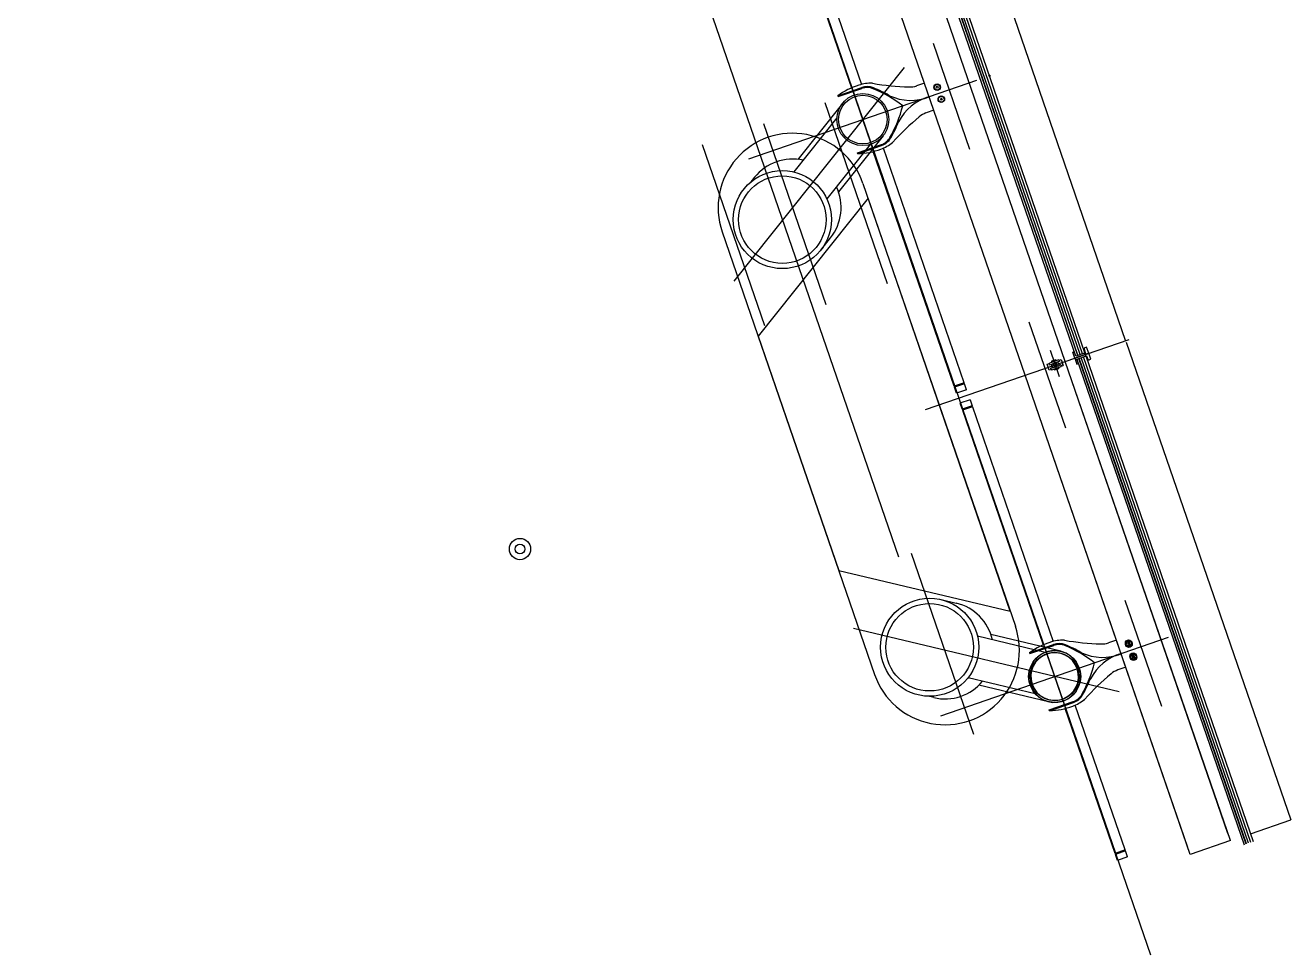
# Model space of a CAD drawing. Extents: x 809434 to 809707, y 818708 to 819364.
# Drawn here: x 809690.11 to 809696.06, y 818734.22 to 818738.59 of the extents above; entities that cross this region are included whole.
import ezdxf

# ---------------------------------------------------------------- set-up
doc = ezdxf.new("R2010")
doc.units = 0
for name, color, linetype in [('MAJ630_1', 7, 'Continuous'), ('MAJ630__', 7, 'Continuous'), ('MAJ640__', 7, 'Continuous'), ('MAJ640__1', 7, 'Continuous'), ('MMH294_S', 7, 'Continuous')]:
    doc.layers.add(name, color=color, linetype=linetype)

msp = doc.modelspace()

# ---------------------------------------------------------------- linework, layer by layer
at = {"layer": 'MAJ630_1'}
for p, q in [((809693.9532, 818738.225), (809693.7429, 818737.9615)), ((809693.9267, 818738.1562), (809693.7243, 818737.9025)), ((809694.1443, 818738.0725), (809693.934, 818737.809)), ((809694.083, 818738.0314), (809693.8792, 818737.776)), ((809693.5395, 818737.8769), (809693.5225, 818737.8557)), ((809694.049, 818737.8483), (809694.7663, 818735.7652)), ((809693.3871, 818737.6204), (809694.1044, 818735.5373)), ((809693.8506, 818737.5341), (809693.8967, 818737.5919)), ((809694.4165, 818735.8907), (809694.4884, 818735.8735)), ((809694.9794, 818735.6472), (809694.6515, 818735.7254)), ((809694.9058, 818735.6419), (809694.5879, 818735.7177)), ((809694.8594, 818735.4473), (809694.5438, 818735.5226)), ((809694.9227, 818735.4094), (809694.5948, 818735.4875)), ((809694.3823, 818735.429), (809694.3559, 818735.4353))]:
    msp.add_line(p, q, dxfattribs=at)
msp.add_lwpolyline([(809694.7422, 818735.8351), (809694.0731, 818737.7784), (809693.5559, 818737.1303), (809693.9357, 818736.0274), (809694.7422, 818735.8351)], dxfattribs=at)
for centre, radius in [((809694.0487, 818738.1488), 0.1223), ((809694.0487, 818738.1488), 0.1143), ((809693.6701, 818737.6781), 0.2309), ((809693.6701, 818737.6781), 0.2059), ((809694.3629, 818735.6661), 0.2309), ((809694.3629, 818735.6661), 0.2059), ((809694.951, 818735.5283), 0.1223), ((809694.951, 818735.5283), 0.1143)]:
    msp.add_circle(centre, radius, dxfattribs=at)
for centre, radius, start, end in [((809693.7181, 818737.7344), 0.35, 19, 199.00003), ((809693.7181, 818737.7344), 0.2285, 77.36555, 141.41268), ((809693.7181, 818737.7344), 0.2285, 321.42148, 25.45906), ((809694.4353, 818735.6512), 0.2285, 12.54094, 76.57852), ((809694.4353, 818735.6512), 0.35, 198.9995, 19.00002), ((809694.4353, 818735.6512), 0.2285, 256.58732, 320.63445)]:
    msp.add_arc(centre, radius, start, end, dxfattribs=at)
at = {"layer": 'MAJ630__'}
for p, q in [((809695.2847, 818737.1087), (809691.3778, 818748.455)), ((809694.8119, 818736.946), (809692.8601, 818742.6143)), ((809695.0506, 818737.0361), (809694.0788, 818739.8584)), ((809695.0931, 818737.0507), (809694.1213, 818739.8731)), ((809695.2871, 818737.1017), (809696.0611, 818734.8539)), ((809695.0432, 818737.0573), (809695.0359, 818737.0548)), ((809695.0457, 818737.0265), (809695.0359, 818737.0548)), ((809695.0506, 818737.0361), (809695.0432, 818737.0573)), ((809695.1112, 818737.049), (809695.0457, 818737.0265)), ((809695.1112, 818737.049), (809695.0457, 818737.0265)), ((809695.0965, 818737.0519), (809695.0506, 818737.0361)), ((809695.1014, 818737.0774), (809695.0891, 818737.0731)), ((809695.0965, 818737.0519), (809695.0891, 818737.0731)), ((809695.098, 818737.0365), (809695.8848, 818734.7514)), ((809695.1112, 818737.049), (809695.1014, 818737.0774)), ((809695.0555, 818737.0219), (809695.8423, 818734.7368)), ((809695.577, 818734.724), (809694.8119, 818736.946)), ((809695.5883, 818734.6911), (809694.8119, 818736.946)), ((809695.872, 818734.7888), (809696.0611, 818734.8539)), ((809695.7774, 818734.7562), (809695.5883, 818734.6911))]:
    msp.add_line(p, q, dxfattribs=at)
for points in [[(809693.9307, 818738.2605), (809693.932, 818738.2565), (809694.0448, 818738.2954)], [(809694.3388, 818738.32), (809694.3019, 818738.3074)], [(809694.3827, 818738.1924), (809694.3459, 818738.1797)], [(809694.0245, 818737.988), (809694.0231, 818737.992), (809694.1359, 818738.0309)], [(809695.0457, 818737.0265), (809695.0555, 818736.9981), (809695.0628, 818737.0006), (809695.0555, 818737.0219), (809695.1013, 818737.0377), (809695.1087, 818737.0164)], [(809695.1087, 818737.0164), (809695.121, 818737.0206), (809695.1112, 818737.049)], [(809694.833, 818735.64), (809694.8343, 818735.636), (809694.9471, 818735.6749)], [(809694.833, 818735.64), (809694.8343, 818735.636), (809694.9471, 818735.6749)], [(809695.2411, 818735.6995), (809695.2043, 818735.6868)], [(809695.2411, 818735.6995), (809695.2043, 818735.6868)], [(809695.285, 818735.5719), (809695.2482, 818735.5592)], [(809695.285, 818735.5719), (809695.2482, 818735.5592)], [(809694.9268, 818735.3675), (809694.9254, 818735.3715), (809695.0382, 818735.4104)], [(809694.9268, 818735.3675), (809694.9254, 818735.3715), (809695.0382, 818735.4104)]]:
    msp.add_lwpolyline(points, dxfattribs=at)
for centre, radius in [((809694.0487, 818738.1488), 0.1223), ((809694.0487, 818738.1488), 0.1143), ((809694.951, 818735.5283), 0.1223), ((809694.951, 818735.5283), 0.1143)]:
    msp.add_circle(centre, radius, dxfattribs=at)
for centre, radius, start, end in [((809694.1308, 818737.9865), 0.3393, 107.29394, 126.13928), ((809694.0852, 818738.1472), 0.1724, 87.60393, 108.72489), ((809694.0692, 818738.2245), 0.075, 68.03764, 109), ((809694.0916, 818738.2995), 0.02, 80.57421, 87.60393), ((809694.3144, 818739.6413), 1.3402, 260.57421, 267.92155), ((809693.8868, 818737.772), 0.5628, 51.63214, 68.03764), ((809694.2694, 818738.4019), 0.1, 267.92155, 289), ((809693.6892, 818738.346), 0.5628, 329.96236, 346.36786), ((809695.1769, 818737.1362), 1.3402, 130.07845, 137.42579), ((809694.3784, 818738.0852), 0.1, 109, 130.07845), ((809694.0765, 818738.1725), 0.1724, 289.2751, 310.39607), ((809694.1115, 818738.1018), 0.075, 289, 329.96236), ((809694.1753, 818738.0564), 0.02, 310.39607, 317.42579), ((809694.0135, 818738.3272), 0.3393, 271.86071, 290.70605), ((809695.0331, 818735.366), 0.3393, 107.29394, 126.13928), ((809695.0331, 818735.366), 0.3393, 107.29394, 126.13928), ((809694.9875, 818735.5267), 0.1724, 87.60393, 108.72489), ((809694.9875, 818735.5267), 0.1724, 87.60393, 108.72489), ((809694.9716, 818735.6039), 0.075, 68.03764, 109), ((809694.9716, 818735.6039), 0.075, 68.03764, 109), ((809694.9939, 818735.6789), 0.02, 80.57421, 87.60393), ((809694.9939, 818735.6789), 0.02, 80.57421, 87.60393), ((809695.2167, 818737.0208), 1.3402, 260.57421, 267.92155), ((809695.2167, 818737.0208), 1.3402, 260.57421, 267.92155), ((809694.7891, 818735.1515), 0.5628, 51.63214, 68.03764), ((809694.7891, 818735.1515), 0.5628, 51.63214, 68.03764), ((809695.1717, 818735.7814), 0.1, 267.92155, 289), ((809695.1717, 818735.7814), 0.1, 267.92155, 289), ((809694.951, 818735.5283), 0.122, 19, 199), ((809694.951, 818735.5283), 0.112, 19, 199), ((809694.951, 818735.5283), 0.122, 199, 19), ((809694.951, 818735.5283), 0.112, 199, 19), ((809694.5915, 818735.7255), 0.5628, 329.96236, 346.36786), ((809694.5915, 818735.7255), 0.5628, 329.96236, 346.36786), ((809696.0793, 818734.5157), 1.3402, 130.07845, 137.42579), ((809696.0793, 818734.5157), 1.3402, 130.07845, 137.42579), ((809695.2808, 818735.4646), 0.1, 109, 130.07845), ((809695.2808, 818735.4646), 0.1, 109, 130.07845), ((809695.0138, 818735.4813), 0.075, 289, 329.96236), ((809695.0138, 818735.4813), 0.075, 289, 329.96236), ((809695.0776, 818735.4359), 0.02, 310.39607, 317.42579), ((809695.0776, 818735.4359), 0.02, 310.39607, 317.42579), ((809694.9158, 818735.7066), 0.3393, 271.86071, 290.70605), ((809694.9158, 818735.7066), 0.3393, 271.86071, 290.70605), ((809694.9788, 818735.552), 0.1724, 289.2751, 310.39607), ((809694.9788, 818735.552), 0.1724, 289.2751, 310.39607)]:
    msp.add_arc(centre, radius, start, end, dxfattribs=at)
msp.add_open_spline([(809694.937, 818736.9718), (809694.937, 818736.9718), (809694.9369, 818736.9718), (809694.9368, 818736.9718), (809694.9368, 818736.9719), (809694.9367, 818736.9719), (809694.9367, 818736.9719), (809694.9366, 818736.9719), (809694.9366, 818736.972), (809694.9366, 818736.972), (809694.9365, 818736.972), (809694.9365, 818736.9721), (809694.9364, 818736.9721), (809694.9364, 818736.9722), (809694.9363, 818736.9722), (809694.9363, 818736.9722)], degree=3, dxfattribs=at)
at = {"layer": 'MAJ640__'}
for p, q in [((809695.001, 818737.0111), (809693.0492, 818742.6794)), ((809695.06, 818737.0393), (809694.0882, 818739.8617)), ((809695.0607, 818737.0396), (809694.0889, 818739.8619)), ((809695.0702, 818737.0428), (809694.0984, 818739.8652)), ((809695.0815, 818737.0467), (809694.1097, 818739.8691)), ((809695.8619, 818734.7435), (809695.0751, 818737.0286)), ((809695.8733, 818734.7474), (809695.0864, 818737.0326)), ((809694.9157, 818736.9976), (809694.9261, 818737.0012)), ((809694.9206, 818736.9834), (809694.9157, 818736.9976)), ((809694.9255, 818736.9692), (809694.9206, 818736.9834)), ((809694.9255, 818736.9692), (809694.9206, 818736.9834)), ((809694.9359, 818736.9728), (809694.9255, 818736.9692)), ((809694.9359, 818736.9728), (809694.9255, 818736.9692)), ((809694.9704, 818737.0177), (809694.9264, 818737.0026)), ((809694.9278, 818736.9951), (809694.9354, 818736.9977)), ((809694.9411, 818736.9812), (809694.9335, 818736.9786)), ((809694.9411, 818736.9812), (809694.9335, 818736.9786)), ((809694.9355, 818736.9978), (809694.9663, 818737.0084)), ((809694.9362, 818737.0102), (809694.958, 818737.0177)), ((809694.9368, 818737.0115), (809694.9362, 818737.0102)), ((809694.9362, 818737.0102), (809694.9372, 818737.0073)), ((809694.9567, 818737.0183), (809694.9368, 818737.0115)), ((809694.9372, 818737.0073), (809694.9589, 818737.0148)), ((809694.9396, 818737.0082), (809694.9393, 818737.0075)), ((809694.9394, 818737.0071), (809694.9393, 818737.0075)), ((809694.9412, 818736.9812), (809694.972, 818736.9918)), ((809694.9412, 818736.9812), (809694.972, 818736.9918)), ((809694.9702, 818736.9822), (809694.9484, 818736.9747)), ((809694.9702, 818736.9822), (809694.9484, 818736.9747)), ((809694.9484, 818736.9747), (809694.9494, 818736.9719)), ((809694.9484, 818736.9747), (809694.9494, 818736.9719)), ((809694.9712, 818736.9794), (809694.9494, 818736.9719)), ((809694.9712, 818736.9794), (809694.9494, 818736.9719)), ((809694.9507, 818736.9713), (809694.9494, 818736.9719)), ((809694.9507, 818736.9713), (809694.9494, 818736.9719)), ((809694.9503, 818736.9754), (809694.95, 818736.9763)), ((809694.9503, 818736.9754), (809694.95, 818736.9763)), ((809694.9507, 818736.9713), (809694.9705, 818736.9781)), ((809694.9507, 818736.9713), (809694.9705, 818736.9781)), ((809694.9566, 818737.014), (809694.9572, 818737.0137)), ((809694.9567, 818737.0183), (809694.958, 818737.0177)), ((809694.9574, 818737.0132), (809694.9572, 818737.0137)), ((809694.958, 818737.0177), (809694.9589, 818737.0148)), ((809694.9739, 818737.011), (809694.9663, 818737.0084)), ((809694.9683, 818736.9816), (809694.968, 818736.9825)), ((809694.9683, 818736.9816), (809694.968, 818736.9825)), ((809694.9702, 818736.9822), (809694.9712, 818736.9794)), ((809694.9702, 818736.9822), (809694.9712, 818736.9794)), ((809694.9705, 818736.9781), (809694.9712, 818736.9794)), ((809694.9705, 818736.9781), (809694.9712, 818736.9794)), ((809694.9715, 818737.0168), (809694.9819, 818737.0204)), ((809694.9812, 818736.9884), (809694.9916, 818736.992)), ((809694.9812, 818736.9884), (809694.9916, 818736.992)), ((809694.9819, 818737.0204), (809694.9868, 818737.0062)), ((809694.9868, 818737.0062), (809694.9916, 818736.992)), ((809694.9916, 818736.992), (809694.9868, 818737.0062)), ((809695.7661, 818734.7891), (809695.001, 818737.0111)), ((809695.7774, 818734.7562), (809695.001, 818737.0111)), ((809695.8517, 818734.74), (809695.0649, 818737.0251)), ((809695.8525, 818734.7403), (809695.0656, 818737.0254))]:
    msp.add_line(p, q, dxfattribs=at)
for points in [[(809693.9307, 818738.2605), (809694.0435, 818738.2994)], [(809694.0245, 818737.988), (809694.1373, 818738.0269)], [(809694.937, 818736.9718), (809694.981, 818736.987)], [(809694.937, 818736.9718), (809694.981, 818736.987)], [(809694.833, 818735.64), (809694.9458, 818735.6788)], [(809694.833, 818735.64), (809694.9458, 818735.6788)], [(809694.9268, 818735.3675), (809695.0396, 818735.4064)], [(809694.9268, 818735.3675), (809695.0396, 818735.4064)]]:
    msp.add_lwpolyline(points, dxfattribs=at)
for centre, radius in [((809694.3982, 818738.3009), 0.0155), ((809694.3982, 818738.3009), 0.0135), ((809694.3982, 818738.3009), 0.0042), ((809694.4178, 818738.2441), 0.0155), ((809694.4178, 818738.2441), 0.0135), ((809694.4178, 818738.2441), 0.0042), ((809695.2989, 818735.6851), 0.0155), ((809695.3005, 818735.6803), 0.0155), ((809695.2989, 818735.6851), 0.0135), ((809695.3005, 818735.6803), 0.0135), ((809695.2989, 818735.6851), 0.0042), ((809695.3005, 818735.6803), 0.0042), ((809695.3201, 818735.6236), 0.0155), ((809695.3217, 818735.6189), 0.0155), ((809695.3201, 818735.6236), 0.0135), ((809695.3217, 818735.6189), 0.0135), ((809695.3201, 818735.6236), 0.0042), ((809695.3217, 818735.6189), 0.0042)]:
    msp.add_circle(centre, radius, dxfattribs=at)
for centre, radius, start, end in [((809694.0692, 818738.2245), 0.0792, 68.03764, 109), ((809693.8868, 818737.772), 0.567, 59.89592, 68.03764), ((809694.1812, 818738.2799), 0.02, 239.89592, 251.32459), ((809694.2732, 818738.4696), 0.2307, 244.76877, 292.32268), ((809694.4231, 818738.0341), 0.2307, 105.67731, 153.23123), ((809694.4231, 818738.0341), 0.2307, 105.67731, 112.32268), ((809694.2732, 818738.4696), 0.2307, 285.67731, 292.32268), ((809693.6892, 818738.346), 0.567, 329.96236, 338.10407), ((809694.2339, 818738.127), 0.02, 146.67541, 158.10407), ((809694.1115, 818738.1018), 0.0792, 289, 329.96236), ((809694.9537, 818736.9948), 0.0095, 146.69488, 199.00008), ((809694.9537, 818736.9948), 0.0095, 199.00008, 251.30512), ((809694.9537, 818736.9948), 0.0095, 199.00008, 251.30512), ((809694.9537, 818736.9948), 0.006, 18.99986, 199.00013), ((809694.9537, 818736.9948), 0.006, 199.00013, 18.99986), ((809694.9537, 818736.9948), 0.006, 199.00013, 18.99986), ((809694.9537, 818736.9948), 0.0109, 101.1265, 116.87349), ((809694.9537, 818736.9948), 0.0109, 281.1265, 296.87349), ((809694.9537, 818736.9948), 0.0109, 281.1265, 296.87349), ((809694.9537, 818736.9948), 0.0095, 18.99991, 72.81736), ((809694.9537, 818736.9948), 0.0095, 325.18264, 18.99991), ((809694.9537, 818736.9948), 0.0095, 325.18264, 18.99991), ((809694.9716, 818735.6039), 0.0792, 68.03764, 109), ((809694.9716, 818735.6039), 0.0792, 68.03764, 109), ((809694.7891, 818735.1515), 0.567, 59.89592, 68.03764), ((809694.7891, 818735.1515), 0.567, 59.89592, 68.03764), ((809695.0836, 818735.6594), 0.02, 239.89592, 251.32459), ((809695.0836, 818735.6594), 0.02, 239.89592, 251.32459), ((809695.1755, 818735.8491), 0.2307, 244.76877, 292.32268), ((809695.1755, 818735.8491), 0.2307, 244.76877, 292.32268), ((809695.3254, 818735.4136), 0.2307, 105.67731, 153.23123), ((809695.3254, 818735.4136), 0.2307, 105.67731, 153.23123), ((809695.1755, 818735.8491), 0.2307, 285.67731, 292.32268), ((809695.3254, 818735.4136), 0.2307, 105.67731, 112.32268), ((809695.1755, 818735.8491), 0.2307, 285.67731, 292.32268), ((809695.3254, 818735.4136), 0.2307, 105.67731, 112.32268), ((809694.5915, 818735.7255), 0.567, 329.96236, 338.10407), ((809694.5915, 818735.7255), 0.567, 329.96236, 338.10407), ((809695.1362, 818735.5065), 0.02, 146.67541, 158.10407), ((809695.1362, 818735.5065), 0.02, 146.67541, 158.10407), ((809695.0138, 818735.4813), 0.0792, 289, 329.96236), ((809695.0138, 818735.4813), 0.0792, 289, 329.96236)]:
    msp.add_arc(centre, radius, start, end, dxfattribs=at)
for points, degree in [([(809694.9261, 818737.0018), (809694.9261, 818737.0019), (809694.9261, 818737.002), (809694.9261, 818737.0021), (809694.9261, 818737.0021), (809694.9262, 818737.0022), (809694.9262, 818737.0022), (809694.9262, 818737.0023), (809694.9262, 818737.0023), (809694.9262, 818737.0024), (809694.9262, 818737.0024), (809694.9263, 818737.0025), (809694.9263, 818737.0025), (809694.9264, 818737.0025), (809694.9264, 818737.0026), (809694.9264, 818737.0026)], 3), ([(809694.9269, 818736.9957), (809694.9269, 818736.996), (809694.9268, 818736.9963), (809694.9266, 818736.9972), (809694.9265, 818736.9978), (809694.9263, 818736.9989), (809694.9262, 818736.9994), (809694.9261, 818737.0006), (809694.9261, 818737.0012), (809694.9261, 818737.0018)], 3), ([(809694.9269, 818736.9957), (809694.927, 818736.9957), (809694.927, 818736.9956), (809694.927, 818736.9956), (809694.927, 818736.9956), (809694.927, 818736.9955), (809694.927, 818736.9955), (809694.927, 818736.9955)], 3), ([(809694.9278, 818736.9951), (809694.9278, 818736.9951), (809694.9278, 818736.9951), (809694.9277, 818736.9951), (809694.9277, 818736.9951), (809694.9276, 818736.9951), (809694.9276, 818736.9951), (809694.9275, 818736.9951), (809694.9274, 818736.9951), (809694.9272, 818736.9952), (809694.9272, 818736.9952), (809694.9271, 818736.9953), (809694.927, 818736.9954), (809694.927, 818736.9955)], 3), ([(809694.9331, 818736.9778), (809694.9331, 818736.9778), (809694.9331, 818736.9779), (809694.9331, 818736.978), (809694.9331, 818736.978), (809694.9331, 818736.9782), (809694.9331, 818736.9783), (809694.9332, 818736.9784), (809694.9333, 818736.9784), (809694.9334, 818736.9785), (809694.9334, 818736.9785), (809694.9335, 818736.9786), (809694.9335, 818736.9786), (809694.9335, 818736.9786)], 3), ([(809694.9331, 818736.9778), (809694.9331, 818736.9778), (809694.9331, 818736.9779), (809694.9331, 818736.978), (809694.9331, 818736.978), (809694.9331, 818736.9782), (809694.9331, 818736.9783), (809694.9332, 818736.9784), (809694.9333, 818736.9784), (809694.9334, 818736.9785), (809694.9334, 818736.9785), (809694.9335, 818736.9786), (809694.9335, 818736.9786), (809694.9335, 818736.9786)], 3), ([(809694.9331, 818736.9778), (809694.9331, 818736.9778), (809694.9331, 818736.9778), (809694.9331, 818736.9777), (809694.9331, 818736.9777), (809694.9332, 818736.9777), (809694.9332, 818736.9776), (809694.9332, 818736.9776)], 3), ([(809694.9331, 818736.9778), (809694.9331, 818736.9778), (809694.9331, 818736.9778), (809694.9331, 818736.9777), (809694.9331, 818736.9777), (809694.9332, 818736.9777), (809694.9332, 818736.9776), (809694.9332, 818736.9776)], 3), ([(809694.9363, 818736.9722), (809694.9359, 818736.9727), (809694.9356, 818736.9732), (809694.9349, 818736.9742), (809694.9346, 818736.9747), (809694.9341, 818736.9757), (809694.9338, 818736.9762), (809694.9334, 818736.977), (809694.9333, 818736.9773), (809694.9332, 818736.9776)], 3), ([(809694.9363, 818736.9722), (809694.9359, 818736.9727), (809694.9356, 818736.9732), (809694.9349, 818736.9742), (809694.9346, 818736.9747), (809694.9341, 818736.9757), (809694.9338, 818736.9762), (809694.9334, 818736.977), (809694.9333, 818736.9773), (809694.9332, 818736.9776)], 3), ([(809694.9354, 818736.9977), (809694.9354, 818736.9977), (809694.9355, 818736.9978), (809694.9355, 818736.9978)], 2), ([(809694.9354, 818736.9977), (809694.9354, 818736.9977), (809694.9354, 818736.9977), (809694.9354, 818736.9976), (809694.9355, 818736.9973), (809694.9356, 818736.9968), (809694.9357, 818736.9964), (809694.9359, 818736.9951), (809694.936, 818736.9941), (809694.9364, 818736.9919), (809694.9367, 818736.9907), (809694.9372, 818736.9894), (809694.9372, 818736.9892), (809694.9373, 818736.9891)], 3), ([(809694.937, 818736.9718), (809694.937, 818736.9718), (809694.9369, 818736.9718), (809694.9368, 818736.9718), (809694.9368, 818736.9719), (809694.9367, 818736.9719), (809694.9367, 818736.9719), (809694.9366, 818736.9719), (809694.9366, 818736.972), (809694.9366, 818736.972), (809694.9365, 818736.972), (809694.9365, 818736.9721), (809694.9364, 818736.9721), (809694.9364, 818736.9722), (809694.9363, 818736.9722), (809694.9363, 818736.9722)], 3), ([(809694.9373, 818736.9891), (809694.9376, 818736.9881), (809694.938, 818736.9871), (809694.939, 818736.9851), (809694.9395, 818736.9842), (809694.9402, 818736.9829), (809694.9405, 818736.9824), (809694.9408, 818736.9818), (809694.9409, 818736.9816), (809694.941, 818736.9813), (809694.9411, 818736.9812), (809694.9411, 818736.9812)], 3), ([(809694.9373, 818736.9891), (809694.9376, 818736.9881), (809694.938, 818736.9871), (809694.939, 818736.9851), (809694.9395, 818736.9842), (809694.9402, 818736.9829), (809694.9405, 818736.9824), (809694.9408, 818736.9818), (809694.9409, 818736.9816), (809694.941, 818736.9813), (809694.9411, 818736.9812), (809694.9411, 818736.9812)], 3), ([(809694.9412, 818736.9812), (809694.9412, 818736.9812), (809694.9411, 818736.9812), (809694.9411, 818736.9812)], 2), ([(809694.9412, 818736.9812), (809694.9412, 818736.9812), (809694.9411, 818736.9812), (809694.9411, 818736.9812)], 2), ([(809694.9412, 818736.9812), (809694.9412, 818736.9812), (809694.9411, 818736.9812), (809694.9411, 818736.9812)], 2), ([(809694.9412, 818736.9812), (809694.9412, 818736.9812), (809694.9411, 818736.9812), (809694.9411, 818736.9812)], 2), ([(809694.9466, 818737.0013), (809694.9466, 818737.0013), (809694.9466, 818737.0013), (809694.9465, 818737.0012), (809694.9465, 818737.0011), (809694.9463, 818737.0009), (809694.9462, 818737.0007), (809694.946, 818737.0003), (809694.9459, 818737.0002), (809694.9457, 818737)], 3), ([(809694.9487, 818737.0045), (809694.9476, 818737.0028), (809694.9466, 818737.0013)], 2), ([(809694.9506, 818736.9858), (809694.9508, 818736.9857), (809694.951, 818736.9856), (809694.9514, 818736.9855), (809694.9516, 818736.9854), (809694.9519, 818736.9854), (809694.952, 818736.9853), (809694.9521, 818736.9853), (809694.9521, 818736.9853), (809694.9521, 818736.9853)], 3), ([(809694.9506, 818736.9858), (809694.9508, 818736.9857), (809694.951, 818736.9856), (809694.9514, 818736.9855), (809694.9516, 818736.9854), (809694.9519, 818736.9854), (809694.952, 818736.9853), (809694.9521, 818736.9853), (809694.9521, 818736.9853), (809694.9521, 818736.9853)], 3), ([(809694.9553, 818737.0043), (809694.9535, 818737.0049), (809694.9516, 818737.0055)], 2), ([(809694.9521, 818736.9853), (809694.9538, 818736.9847), (809694.9558, 818736.984)], 2), ([(809694.9521, 818736.9853), (809694.9538, 818736.9847), (809694.9558, 818736.984)], 2), ([(809694.9567, 818737.0038), (809694.9565, 818737.0038), (809694.9563, 818737.0039), (809694.9559, 818737.0041), (809694.9557, 818737.0041), (809694.9555, 818737.0042), (809694.9554, 818737.0042), (809694.9553, 818737.0043), (809694.9553, 818737.0043), (809694.9553, 818737.0043)], 3), ([(809694.9586, 818736.985), (809694.9598, 818736.9867), (809694.9608, 818736.9883)], 2), ([(809694.9586, 818736.985), (809694.9598, 818736.9867), (809694.9608, 818736.9883)], 2), ([(809694.9608, 818736.9883), (809694.9608, 818736.9883), (809694.9608, 818736.9883), (809694.9608, 818736.9884), (809694.9609, 818736.9885), (809694.961, 818736.9887), (809694.9612, 818736.9889), (809694.9614, 818736.9892), (809694.9615, 818736.9894), (809694.9616, 818736.9896)], 3), ([(809694.9608, 818736.9883), (809694.9608, 818736.9883), (809694.9608, 818736.9883), (809694.9608, 818736.9884), (809694.9609, 818736.9885), (809694.961, 818736.9887), (809694.9612, 818736.9889), (809694.9614, 818736.9892), (809694.9615, 818736.9894), (809694.9616, 818736.9896)], 3), ([(809694.9701, 818737.0004), (809694.9698, 818737.0015), (809694.9694, 818737.0024), (809694.9684, 818737.0044), (809694.9679, 818737.0053), (809694.9672, 818737.0067), (809694.9669, 818737.0071), (809694.9665, 818737.0078), (809694.9664, 818737.008), (809694.9663, 818737.0083), (809694.9663, 818737.0083), (809694.9663, 818737.0084)], 3), ([(809694.972, 818736.9918), (809694.972, 818736.9918), (809694.972, 818736.9919), (809694.9719, 818736.992), (809694.9719, 818736.9922), (809694.9717, 818736.9928), (809694.9717, 818736.9932), (809694.9715, 818736.9944), (809694.9714, 818736.9954), (809694.9709, 818736.9977), (809694.9706, 818736.9989), (809694.9702, 818737.0002), (809694.9702, 818737.0003), (809694.9701, 818737.0004)], 3), ([(809694.972, 818736.9918), (809694.972, 818736.9918), (809694.972, 818736.9919), (809694.9719, 818736.992), (809694.9719, 818736.9922), (809694.9717, 818736.9928), (809694.9717, 818736.9932), (809694.9715, 818736.9944), (809694.9714, 818736.9954), (809694.9709, 818736.9977), (809694.9706, 818736.9989), (809694.9702, 818737.0002), (809694.9702, 818737.0003), (809694.9701, 818737.0004)], 3), ([(809694.9704, 818737.0177), (809694.9704, 818737.0177), (809694.9705, 818737.0177), (809694.9705, 818737.0177), (809694.9706, 818737.0177), (809694.9706, 818737.0177), (809694.9707, 818737.0177), (809694.9707, 818737.0176), (809694.9708, 818737.0176), (809694.9708, 818737.0176), (809694.9708, 818737.0175), (809694.9709, 818737.0175), (809694.9709, 818737.0175), (809694.971, 818737.0174), (809694.971, 818737.0174), (809694.9711, 818737.0173)], 3), ([(809694.9711, 818737.0173), (809694.9714, 818737.0168), (809694.9718, 818737.0163), (809694.9725, 818737.0154), (809694.9728, 818737.0149), (809694.9733, 818737.0139), (809694.9736, 818737.0134), (809694.9739, 818737.0126), (809694.9741, 818737.0123), (809694.9742, 818737.012)], 3), ([(809694.9796, 818736.9944), (809694.979, 818736.9942), (809694.9783, 818736.994), (809694.9767, 818736.9935), (809694.9758, 818736.9931), (809694.9742, 818736.9926), (809694.9736, 818736.9924), (809694.9727, 818736.9921), (809694.9723, 818736.9919), (809694.972, 818736.9918)], 3), ([(809694.9796, 818736.9944), (809694.9787, 818736.9941), (809694.9778, 818736.9938), (809694.977, 818736.9935), (809694.9757, 818736.9931), (809694.9744, 818736.9927), (809694.9731, 818736.9922), (809694.9728, 818736.9921), (809694.9724, 818736.992), (809694.972, 818736.9918)], 3), ([(809694.9796, 818736.9944), (809694.979, 818736.9942), (809694.9783, 818736.994), (809694.9767, 818736.9935), (809694.9758, 818736.9931), (809694.9742, 818736.9926), (809694.9736, 818736.9924), (809694.9727, 818736.9921), (809694.9723, 818736.9919), (809694.972, 818736.9918)], 3), ([(809694.9796, 818736.9944), (809694.9787, 818736.9941), (809694.9778, 818736.9938), (809694.977, 818736.9935), (809694.9757, 818736.9931), (809694.9744, 818736.9927), (809694.9731, 818736.9922), (809694.9728, 818736.9921), (809694.9724, 818736.992), (809694.972, 818736.9918)], 3), ([(809694.9743, 818737.0118), (809694.9743, 818737.0117), (809694.9743, 818737.0117), (809694.9743, 818737.0116), (809694.9743, 818737.0115), (809694.9743, 818737.0114), (809694.9742, 818737.0113), (809694.9742, 818737.0112), (809694.9741, 818737.0111), (809694.974, 818737.011), (809694.974, 818737.011), (809694.9739, 818737.011), (809694.9739, 818737.011), (809694.9739, 818737.011)], 3), ([(809694.9743, 818737.0118), (809694.9743, 818737.0118), (809694.9743, 818737.0118), (809694.9742, 818737.0118), (809694.9742, 818737.0118), (809694.9742, 818737.0119), (809694.9742, 818737.0119), (809694.9742, 818737.012)], 3), ([(809694.9796, 818736.9944), (809694.9796, 818736.9944), (809694.9796, 818736.9944), (809694.9796, 818736.9945), (809694.9797, 818736.9945), (809694.9798, 818736.9945), (809694.9798, 818736.9945), (809694.9799, 818736.9945), (809694.98, 818736.9945), (809694.9801, 818736.9944), (809694.9802, 818736.9943), (809694.9803, 818736.9942), (809694.9803, 818736.9941), (809694.9804, 818736.9941)], 3), ([(809694.9796, 818736.9944), (809694.9796, 818736.9944), (809694.9796, 818736.9944), (809694.9796, 818736.9945), (809694.9797, 818736.9945), (809694.9798, 818736.9945), (809694.9798, 818736.9945), (809694.9799, 818736.9945), (809694.98, 818736.9945), (809694.9801, 818736.9944), (809694.9802, 818736.9943), (809694.9803, 818736.9942), (809694.9803, 818736.9941), (809694.9804, 818736.9941)], 3), ([(809694.9804, 818736.9939), (809694.9804, 818736.9939), (809694.9804, 818736.9939), (809694.9804, 818736.994), (809694.9804, 818736.994), (809694.9804, 818736.994), (809694.9804, 818736.9941), (809694.9804, 818736.9941)], 3), ([(809694.9804, 818736.9939), (809694.9804, 818736.9939), (809694.9804, 818736.9939), (809694.9804, 818736.994), (809694.9804, 818736.994), (809694.9804, 818736.994), (809694.9804, 818736.9941), (809694.9804, 818736.9941)], 3), ([(809694.9804, 818736.9939), (809694.9805, 818736.9936), (809694.9806, 818736.9932), (809694.9808, 818736.9923), (809694.9809, 818736.9918), (809694.9811, 818736.9907), (809694.9811, 818736.9901), (809694.9812, 818736.9889), (809694.9813, 818736.9883), (809694.9813, 818736.9877)], 3), ([(809694.9804, 818736.9939), (809694.9805, 818736.9936), (809694.9806, 818736.9932), (809694.9808, 818736.9923), (809694.9809, 818736.9918), (809694.9811, 818736.9907), (809694.9811, 818736.9901), (809694.9812, 818736.9889), (809694.9813, 818736.9883), (809694.9813, 818736.9877)], 3), ([(809694.9813, 818736.9877), (809694.9813, 818736.9877), (809694.9812, 818736.9876), (809694.9812, 818736.9875), (809694.9812, 818736.9875), (809694.9812, 818736.9874), (809694.9812, 818736.9873), (809694.9812, 818736.9873), (809694.9812, 818736.9872), (809694.9811, 818736.9872), (809694.9811, 818736.9872), (809694.9811, 818736.9871), (809694.9811, 818736.9871), (809694.981, 818736.987), (809694.981, 818736.987), (809694.981, 818736.987)], 3), ([(809694.9813, 818736.9877), (809694.9813, 818736.9877), (809694.9812, 818736.9876), (809694.9812, 818736.9875), (809694.9812, 818736.9875), (809694.9812, 818736.9874), (809694.9812, 818736.9873), (809694.9812, 818736.9873), (809694.9812, 818736.9872), (809694.9811, 818736.9872), (809694.9811, 818736.9872), (809694.9811, 818736.9871), (809694.9811, 818736.9871), (809694.981, 818736.987), (809694.981, 818736.987), (809694.981, 818736.987)], 3)]:
    msp.add_open_spline(points, degree=degree, dxfattribs=at)
at = {"layer": 'MAJ640__1'}
for p, q in [((809690.1097, 818748.0183), (809694.2162, 818736.092)), ((809692.5465, 818742.5116), (809694.4999, 818736.8385)), ((809694.5521, 818738.0074), (809694.3805, 818738.506)), ((809694.1697, 818737.7974), (809693.9517, 818738.4307)), ((809694.2437, 818738.3931), (809693.4419, 818737.3883)), ((809694.642, 818738.361), (809694.6468, 818738.3468)), ((809693.5127, 818737.9642), (809694.5847, 818738.3333)), ((809693.9892, 818738.3217), (809694.1066, 818737.9808)), ((809693.8703, 818738.2292), (809694.1634, 818737.378)), ((809693.5819, 818738.1299), (809693.875, 818737.2787)), ((809693.2935, 818738.0306), (809693.5866, 818737.1794)), ((809695.0033, 818736.6972), (809694.8316, 818737.1958)), ((809695.0033, 818736.6972), (809694.8316, 818737.1958)), ((809695.0033, 818736.6972), (809694.8316, 818737.1958)), ((809694.3429, 818736.7845), (809695.3011, 818737.1144)), ((809694.3429, 818736.7845), (809695.3011, 818737.1144)), ((809694.93, 818737.0634), (809694.9728, 818736.9392)), ((809694.93, 818737.0634), (809694.9728, 818736.9392)), ((809694.93, 818737.0634), (809694.9728, 818736.9392)), ((809695.0931, 818737.0507), (809695.098, 818737.0365)), ((809695.0931, 818737.0507), (809695.098, 818737.0365)), ((809695.0931, 818737.0507), (809695.098, 818737.0365)), ((809694.4999, 818736.8385), (809695.4017, 818734.2194)), ((809694.5715, 818735.2557), (809694.2784, 818736.1069)), ((809694.83, 818735.8797), (809695.0481, 818735.2463)), ((809695.4545, 818735.3869), (809695.2828, 818735.8855)), ((809695.2551, 818735.4558), (809694.0046, 818735.754)), ((809694.4151, 818735.3437), (809695.487, 818735.7128)), ((809694.4151, 818735.3437), (809695.487, 818735.7128)), ((809695.0106, 818735.3553), (809694.8932, 818735.6962)), ((809695.0106, 818735.3553), (809694.8932, 818735.6962))]:
    msp.add_line(p, q, dxfattribs=at)
for centre, radius in [((809694.6444, 818738.3539), 0.003), ((809695.0956, 818737.0436), 0.003), ((809695.0956, 818737.0436), 0.003), ((809695.0956, 818737.0436), 0.003), ((809692.4362, 818736.128), 0.05), ((809692.4362, 818736.128), 0.0228), ((809692.4362, 818736.128), 0.0228)]:
    msp.add_circle(centre, radius, dxfattribs=at)
at = {"layer": 'MMH294_S'}
for p, q in [((809693.5403, 818739.6175), (809693.9949, 818738.2974)), ((809693.5876, 818739.6338), (809694.042, 818738.3141)), ((809694.478, 818736.8944), (809694.0978, 818737.9985)), ((809694.5252, 818736.9107), (809694.1452, 818738.0144)), ((809694.5252, 818736.9107), (809694.478, 818736.8944)), ((809694.525, 818736.9053), (809694.5233, 818736.9101)), ((809694.5269, 818736.906), (809694.4796, 818736.8897)), ((809694.4894, 818736.8613), (809694.4796, 818736.8897)), ((809694.4815, 818736.8904), (809694.4798, 818736.8951)), ((809694.5366, 818736.8776), (809694.4894, 818736.8613)), ((809694.5366, 818736.8776), (809694.5269, 818736.906)), ((809694.5529, 818736.8303), (809694.5056, 818736.8141)), ((809694.5056, 818736.8141), (809694.5154, 818736.7857)), ((809694.5627, 818736.802), (809694.5154, 818736.7857)), ((809694.5643, 818736.7972), (809694.517, 818736.781)), ((809694.5529, 818736.8303), (809694.5627, 818736.802)), ((809694.5608, 818736.8013), (809694.5624, 818736.7966)), ((809694.5643, 818736.7972), (809694.9443, 818735.6936)), ((809694.517, 818736.781), (809694.8972, 818735.6769)), ((809694.5173, 818736.7863), (809694.5189, 818736.7816)), ((809695.2349, 818734.6961), (809695.0001, 818735.378)), ((809695.2822, 818734.7124), (809695.0475, 818735.3939)), ((809695.2822, 818734.7124), (809695.2349, 818734.6961)), ((809695.2838, 818734.7077), (809695.2365, 818734.6914)), ((809695.2819, 818734.707), (809695.2803, 818734.7117)), ((809695.2936, 818734.6793), (809695.2838, 818734.7077)), ((809695.2463, 818734.663), (809695.2365, 818734.6914)), ((809695.2384, 818734.692), (809695.2368, 818734.6968)), ((809695.2936, 818734.6793), (809695.2463, 818734.663))]:
    msp.add_line(p, q, dxfattribs=at)

doc.saveas('drawing.dxf')
